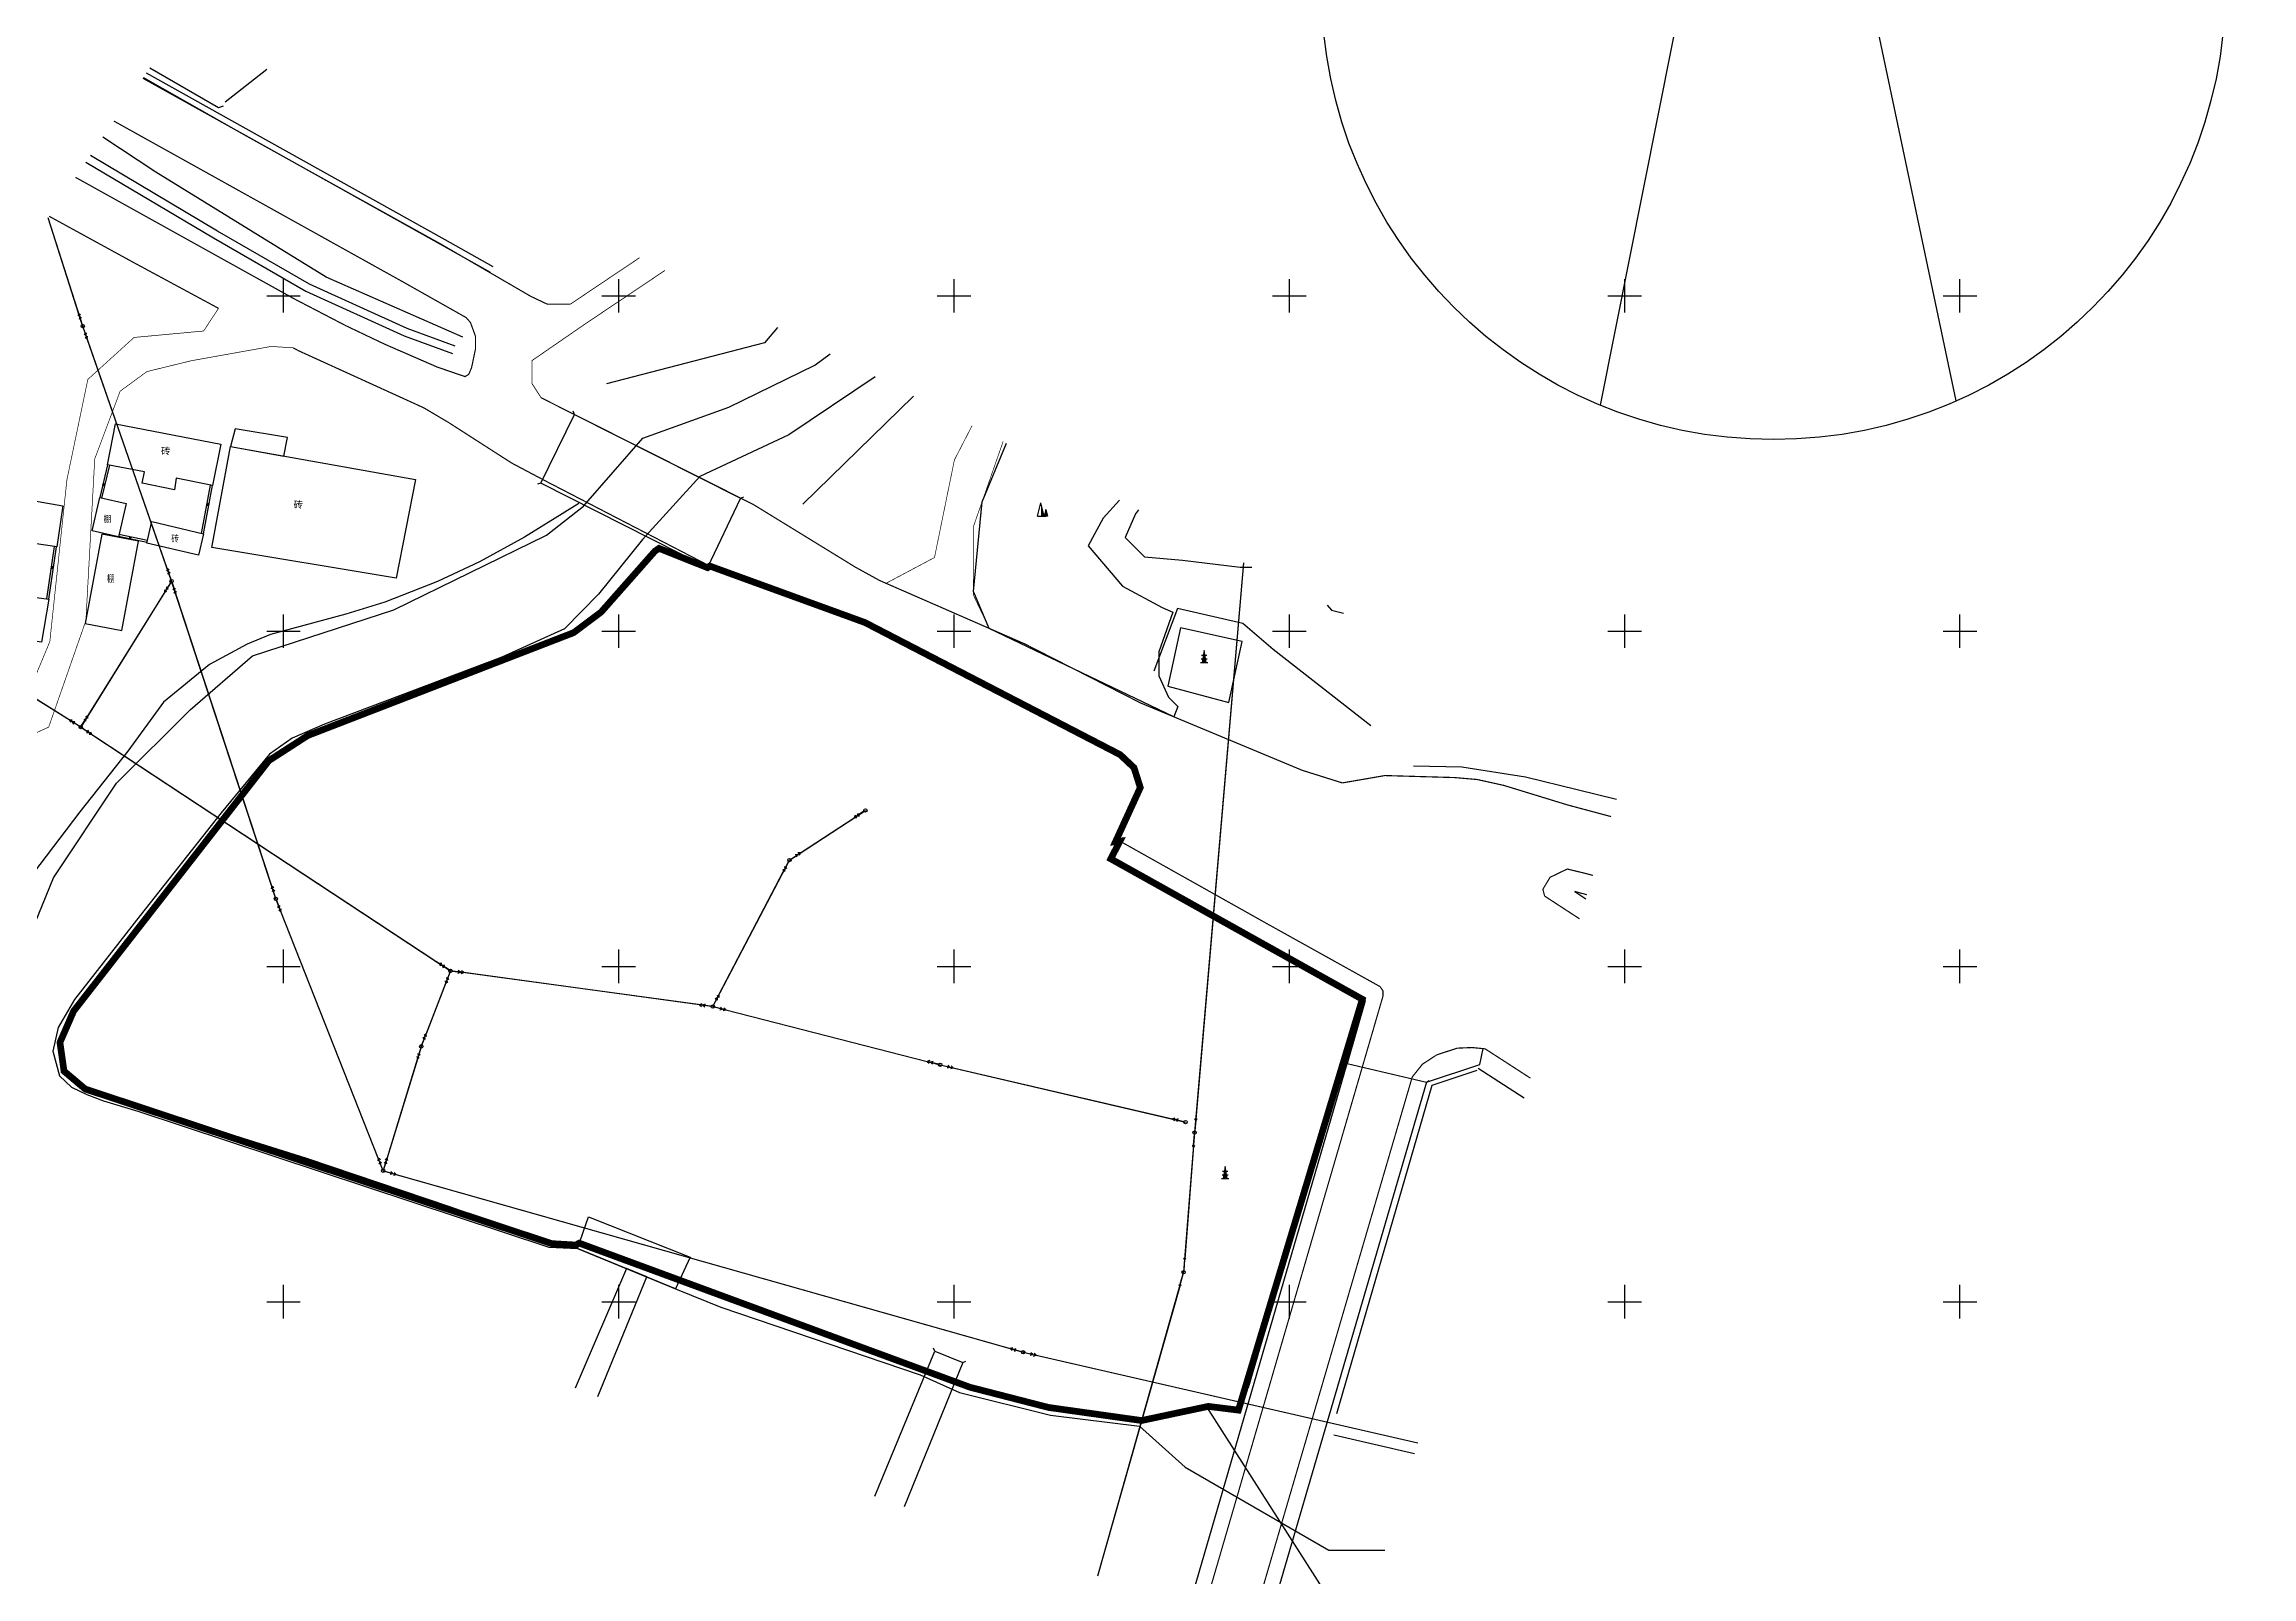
# Model space of a CAD drawing. Extents: x 597216 to 598008, y 3534032 to 3534588.
# Drawn here: x 597405.8 to 597735.1, y 3534217.3 to 3534445.8 of the extents above; entities that cross this region are included whole.
import ezdxf
from ezdxf.enums import TextEntityAlignment as Align

# ---------------------------------------------------------------- set-up
doc = ezdxf.new("R2010")
doc.units = 0
doc.linetypes.add('X2', pattern=[10, 8, -2])
doc.layers.get('0').update_dxf_attribs({"linetype": 'CONTINUOUS'})
doc.layers.add('ASSIST', color=7, linetype='CONTINUOUS', plot=False)
for name, color, linetype in [('DLDW', 11, 'CONTINUOUS'), ('DLSS', 4, 'CONTINUOUS'), ('DMTZ', 3, 'CONTINUOUS'), ('GXYZ', 2, 'CONTINUOUS'), ('JMD', 6, 'CONTINUOUS'), ('SXSS', 5, 'CONTINUOUS'), ('TK', 7, 'CONTINUOUS')]:
    doc.layers.add(name, color=color, linetype=linetype)
doc.styles.add('粗等线体', font='simhei.ttf')
doc.linetypes.add('10411', pattern='A,2,[150,AAA.SHX,S=0.5,R=0,X=0,Y=0.5],2,[151,AAA.SHX,S=1,R=0,X=0,Y=3],1e-11', length=4)
doc.linetypes.add('10412', pattern='A,2,[200,AAA.SHX,S=1,R=0,X=0,Y=0],2,[151,AAA.SHX,S=1,R=0,X=0,Y=3],1e-11', length=4)
doc.linetypes.add('10422', pattern='A,0.75,[150,AAA.SHX,S=0.5,R=0,X=0,Y=0.5],1.5,[149,AAA.SHX,S=0.15,R=0,X=0,Y=0.4],0.75', length=3)
doc.linetypes.add('1161', pattern='A,0,[149,AAA.SHX,S=0.15,R=0,X=0,Y=0],-1.6', length=1.6)
doc.linetypes.add('8352', pattern='A,1.5,[145,AAA.SHX,S=0.5,R=0,X=0,Y=0.5],1.5,-1.5,3,-1.5', length=9)

# ---------------------------------------------------------------- blocks, each defined once
blk = doc.blocks.new('*U1')
at = {"linetype": 'Continuous'}
for points in [[(0, 0), (0.5, 0.5), (-0.5, 0.5)], [(0, 0), (-0.5, 0.5), (-0.5, -0.5)], [(0, 0), (-0.5, -0.5), (0.5, -0.5)], [(0, 0), (0.5, -0.5), (0.5, 0.5)]]:
    blk.add_solid(points, dxfattribs=at)
blk = doc.blocks.new('gc002')
blk.add_lwpolyline([(-0.5, -0.5), (0.5, -0.5), (0.5, 0.5), (-0.5, 0.5), (-0.5, -0.5)])
at = {"linetype": 'Continuous'}
blk.add_blockref('*U1', (0, 0), dxfattribs=at)
blk = doc.blocks.new('gc029')
blk.add_hatch(color=256).paths.add_polyline_path([(0.6, 0), (0, 3.6), (-0.6, 0)])
for points in [[(-1.1, 0), (1.1, 0)], [(-0.9, 1.1), (0.9, 1.1)], [(-0.8, 2.2), (0.8, 2.2)], [(0.6, 0), (0, 3.6), (-0.6, 0)]]:
    blk.add_lwpolyline(points)
blk = doc.blocks.new('*U5')
at = {"linetype": 'Continuous'}
for points in [[(1.33, 1.33), (2, 0), (1, 4)], [(1.33, 1.33), (1, 4), (1, 0)], [(1.33, 1.33), (1, 0), (2, 0)]]:
    blk.add_solid(points, dxfattribs=at)
blk = doc.blocks.new('*U4')
at = {"linetype": 'Continuous'}
for points in [[(2.67, 0.67), (2.5, 2), (2.5, 0)], [(2.67, 0.67), (3, 0), (2.5, 2)], [(2.67, 0.67), (2.5, 0), (3, 0)]]:
    blk.add_solid(points, dxfattribs=at)
blk = doc.blocks.new('gc021')
for p, q in [((0.5, 0), (-0.5, 4)), ((-0.5, 0), (0.5, 0)), ((1, 0), (1, 2)), ((1, 2), (1.5, 0)), ((1.5, 0), (1, 0))]:
    blk.add_line(p, q)
for points in [[(-1.5, 0), (-0.5, 4)], [(-1.5, 0), (-0.5, 0)], [(1, 2), (0.5, 0), (1, 0)]]:
    blk.add_lwpolyline(points)
at = {"linetype": 'Continuous'}
for name in ['*U5', '*U4']:
    blk.add_blockref(name, (-1.5, 0), dxfattribs=at)
blk = doc.blocks.new('gc170')
at = {"linetype": 'Continuous'}
blk.add_circle((0, 0), 0.5, dxfattribs=at)
blk = doc.blocks.new('gc013a')
at = {"linetype": 'Continuous'}
blk.add_line((0.5, 0), (4, 0), dxfattribs=at)
at = {"linetype": 'Continuous', "flags": 128}
for points in [[(2.31, -0.4), (3, 0), (2.31, 0.4)], [(3.31, -0.4), (4, 0), (3.31, 0.4)]]:
    blk.add_lwpolyline(points, dxfattribs=at)
blk = doc.blocks.new('*U9')
at = {"linetype": 'Continuous'}
for points in [[(3.75, 0), (3.77, -0.1), (3.77, 0.1)], [(3.77, 0.1), (3.82, -0.18), (3.82, 0.18)], [(3.82, -0.18), (3.77, 0.1), (3.77, -0.1)], [(3.82, 0.18), (3.9, -0.23), (3.9, 0.23)], [(3.9, -0.23), (3.82, 0.18), (3.82, -0.18)], [(3.9, 0.23), (4, -0.25), (4, 0.25)], [(4, -0.25), (3.9, 0.23), (3.9, -0.23)], [(4, 0.25), (4.1, -0.23), (4.1, 0.23)], [(4.1, -0.23), (4, 0.25), (4, -0.25)], [(4.1, 0.23), (4.18, -0.18), (4.18, 0.18)], [(4.18, -0.18), (4.1, 0.23), (4.1, -0.23)], [(4.18, 0.18), (4.23, -0.1), (4.23, 0.1)], [(4.23, -0.1), (4.18, 0.18), (4.18, -0.18)], [(4.25, 0), (4.23, 0.1), (4.23, -0.1)]]:
    blk.add_solid(points, dxfattribs=at)
blk = doc.blocks.new('gc013c')
at = {"linetype": 'Continuous', "flags": 128}
blk.add_lwpolyline([(3.75, 0), (0.5, 0)], dxfattribs=at)
at = {"linetype": 'Continuous'}
blk.add_circle((4, 0), 0.25, dxfattribs=at)
blk.add_blockref('*U9', (0, 0), dxfattribs=at)

msp = doc.modelspace()

# ---------------------------------------------------------------- linework, layer by layer
at = {"linetype": 'Continuous', "flags": 128}
for points in [[(597637.94, 3534392), (597663.7, 3534521.64), (597690.93, 3534392.64)], [(597579.18, 3534242.66), (597713.67, 3534031.99), (598007.72, 3534031.99)]]:
    msp.add_lwpolyline(points, dxfattribs=at)
at = {"color": 1, "linetype": 'X2', "lineweight": 90, "const_width": 1, "flags": 128}
msp.add_lwpolyline([(597564.9, 3534324.36), (597566.26, 3534327), (597565.61, 3534326.92), (597569.3, 3534334.99), (597568.36, 3534337.95), (597566.3, 3534339.89), (597528.24, 3534359.6), (597505.1, 3534368.02), (597504.76, 3534367.78), (597497.53, 3534370.66), (597496.9, 3534370.22), (597488.9, 3534361.16), (597484.81, 3534358.09), (597445.16, 3534342.75), (597439.36, 3534339.01), (597410.24, 3534301.65), (597408.2, 3534296.98), (597408.78, 3534292.94), (597408.81, 3534292.7), (597411.96, 3534290.04), (597481.54, 3534266.98), (597485.11, 3534266.77), (597485.64, 3534267.05), (597543.88, 3534245.57), (597555.61, 3534242.55), (597569.49, 3534240.6), (597579.43, 3534242.71), (597583.93, 3534242.15), (597602.41, 3534303.42)], close=True, dxfattribs=at)
at = {"linetype": 'Continuous'}
msp.add_circle((597663.7, 3534454.26), 67.38, dxfattribs=at)
at = {"layer": 'ASSIST', "linetype": 'Continuous', "flags": 128}
for points in [[(597424.85, 3534365.78), (597411.6, 3534403.8), (597406.43, 3534419.94)], [(597411.3, 3534344.01), (597371.66, 3534368.77)], [(597505.55, 3534302.33), (597466.43, 3534307.66), (597462.08, 3534296.4), (597456.4, 3534277.84), (597440.4, 3534318.38), (597424.85, 3534365.78), (597411.3, 3534344.01), (597466.43, 3534307.66)], [(597584.68, 3534368.5), (597577.4, 3534283.54), (597575.76, 3534262.72), (597562.9, 3534217.39)], [(597505.55, 3534302.33), (597516.97, 3534324.17), (597528.3, 3534331.59)], [(597505.55, 3534302.33), (597539.46, 3534293.66), (597576.04, 3534285.11)], [(597576.47, 3534212.51), (597600.13, 3534293.83), (597611.97, 3534291.06), (597587.81, 3534208.42)], [(597456.4, 3534277.84), (597551.82, 3534250.78), (597610.7, 3534237.25)], [(597529.69, 3534229.34), (597538.65, 3534250.92), (597542.82, 3534249.26), (597534.11, 3534227.75)]]:
    msp.add_lwpolyline(points, dxfattribs=at)
msp.add_lwpolyline([(597479.9, 3534380.4), (597484.91, 3534390.62), (597509.7, 3534378.15), (597504.76, 3534367.78)], close=True, dxfattribs=at)
at = {"layer": 'DLDW', "linetype": '1161', "flags": 128}
for points in [[(597566.19, 3534377.84), (597563.77, 3534375.16), (597561.51, 3534371.06), (597566.63, 3534365), (597572.57, 3534361.84), (597574.15, 3534361.15), (597572.05, 3534355.21), (597572.05, 3534351.63), (597573.51, 3534348.47), (597574.92, 3534347.1), (597574.31, 3534345.53), (597546.77, 3534358.72), (597544.41, 3534364.25), (597545.71, 3534377.62), (597549.36, 3534386.35)], [(597569.03, 3534376.41), (597568.6, 3534375.79), (597567.05, 3534372.27), (597569.92, 3534369.41), (597575.58, 3534368.91), (597584.2, 3534367.86), (597585.95, 3534367.86)], [(597597.16, 3534362.19), (597597.8, 3534361.44), (597599.58, 3534360.97)]]:
    msp.add_lwpolyline(points, dxfattribs=at)
at = {"layer": 'DLSS', "linetype": 'Continuous'}
for p, q in [((597484.91, 3534390.62), (597484.75, 3534391.1)), ((597479.9, 3534380.4), (597479.42, 3534380.24)), ((597509.7, 3534378.15), (597510.17, 3534378.32)), ((597504.76, 3534367.78), (597504.93, 3534367.31)), ((597600.13, 3534293.83), (597599.87, 3534294.26)), ((597611.97, 3534291.06), (597612.39, 3534291.32)), ((597538.65, 3534250.92), (597538.45, 3534251.38)), ((597542.82, 3534249.26), (597543.28, 3534249.46))]:
    msp.add_line(p, q, dxfattribs=at)
at = {"layer": 'DLSS', "linetype": 'Continuous', "flags": 128}
for points, const_width in [([(597420.65, 3534440.87), (597423.31, 3534439.35), (597435.66, 3534432.34), (597465.18, 3534415.93), (597478.39, 3534408.25), (597480.85, 3534407.08), (597484.32, 3534407.08)], 0.175), ([(597410.53, 3534425.98), (597443.17, 3534407.85), (597450.82, 3534403.87), (597456.61, 3534401.11), (597464.45, 3534397.7), (597468.6, 3534396.27), (597469.16, 3534396.6), (597469.58, 3534397.6), (597470.17, 3534400.41), (597470.17, 3534402.27), (597469.41, 3534404.35), (597468.76, 3534405.08), (597459.34, 3534410.4), (597416.24, 3534434.38)], 0.175), ([(597406.59, 3534420.18), (597419.34, 3534413.2), (597431.85, 3534406.45)], 0.175), ([(597479.96, 3534393.11), (597478.6, 3534395.22), (597478.58, 3534398.65), (597486.37, 3534404.02), (597498.41, 3534412.1)], 0.125), ([(597484.32, 3534407.08), (597494.63, 3534414)], 0.125), ([(597442.97, 3534400.56), (597443.82, 3534400.11), (597462.45, 3534391.62), (597466.16, 3534389.42), (597475.58, 3534383.37), (597480.72, 3534380.65), (597505.1, 3534368.02), (597516, 3534363.78), (597528.24, 3534359.6), (597558.46, 3534344.05), (597566.3, 3534339.89), (597568.36, 3534337.95), (597569.04, 3534336.16), (597569.3, 3534334.99), (597566.03, 3534327.13), (597588.39, 3534314.58), (597605.05, 3534305.31), (597605.5, 3534304.66), (597605.5, 3534303.93), (597578.62, 3534211.73)], 0.175), ([(597479.96, 3534393.11), (597487.7, 3534389.22), (597511.6, 3534377.2), (597526.84, 3534367.84), (597530.42, 3534365.87), (597552.07, 3534356.41), (597569.33, 3534347.61), (597593.42, 3534337.57), (597599.43, 3534335.68), (597605.78, 3534336.78), (597616.14, 3534336.48), (597619.54, 3534336.19), (597623.51, 3534335.31), (597633, 3534332.4), (597639.5, 3534330.66)], 0.175), ([(597636.79, 3534321.89), (597635.35, 3534322.27), (597632.96, 3534322.84), (597630.4, 3534321.6), (597629.33, 3534319.82), (597629.59, 3534318.81)], 0.175), ([(597629.59, 3534318.81), (597634.8, 3534315.41)], 0.175), ([(597585.67, 3534209.19), (597609.85, 3534291.83), (597611.38, 3534293.74), (597613.52, 3534295.14), (597616.58, 3534296.13), (597618.77, 3534296.22), (597620.72, 3534296.03), (597627.47, 3534291.66)], 0.175)]:
    msp.add_lwpolyline(points, dxfattribs=dict(at, const_width=const_width))
at = {"layer": 'DLSS', "linetype": 'X2', "const_width": 0.1, "flags": 128}
for points in [[(597431.85, 3534406.45), (597429.62, 3534403.07), (597419.25, 3534402.11), (597412.36, 3534395.85), (597409.24, 3534380.89), (597406.69, 3534356.75), (597403.22, 3534348.42), (597390.13, 3534346.07), (597373.59, 3534347.88), (597366.13, 3534349.7), (597359.96, 3534351.56)], [(597357.08, 3534347.31), (597364.73, 3534344.94), (597382.58, 3534341.56), (597398.21, 3534340.22), (597406.52, 3534344), (597412.07, 3534359.89), (597413.39, 3534384.01), (597417.18, 3534394.1), (597421.17, 3534397.02), (597427.8, 3534398.64), (597439.71, 3534400.77), (597442.97, 3534400.56)], [(597531.39, 3534365.45), (597538.61, 3534369.29), (597541.58, 3534383.84), (597544.21, 3534388.95)], [(597546.77, 3534358.72), (597544.4, 3534363.71), (597544.4, 3534373.86), (597548.85, 3534386.61)]]:
    msp.add_lwpolyline(points, dxfattribs=at)
at = {"layer": 'DLSS', "linetype": 'Continuous'}
for points in [[(597479.9, 3534380.4), (597484.91, 3534390.62)], [(597509.7, 3534378.15), (597504.76, 3534367.78)], [(597600.13, 3534293.83), (597611.97, 3534291.06)], [(597538.65, 3534250.92), (597542.82, 3534249.26)]]:
    msp.add_lwpolyline(points, dxfattribs=at)
at = {"layer": 'DLSS', "linetype": 'Continuous', "flags": 128}
for points in [[(597610.02, 3534338.21), (597617.23, 3534338.06), (597626.74, 3534336.6), (597634.43, 3534334.69), (597640.29, 3534333.25)], [(597566.26, 3534327), (597564.9, 3534324.36), (597602.82, 3534303.19), (597600.13, 3534293.83)], [(597635.9, 3534319), (597634.61, 3534319.35), (597634.08, 3534319.48), (597635.72, 3534318.41)], [(597611.97, 3534291.06), (597619.93, 3534293.67), (597620.41, 3534296.06)], [(597619.7, 3534293.13), (597626.56, 3534288.7)], [(597488.42, 3534244.2), (597495.72, 3534262.02), (597492.69, 3534263.26), (597485.03, 3534245.42)]]:
    msp.add_lwpolyline(points, dxfattribs=at)
msp.add_lwpolyline([(597487.01, 3534270.97), (597502.18, 3534264.94), (597500.01, 3534260.26), (597485.38, 3534266.26)], close=True, dxfattribs=at)
at = {"layer": 'DMTZ', "linetype": '10422', "flags": 128}
for points in [[(597432.54, 3534436.59), (597431.83, 3534436.34), (597421.6, 3534442.27)], [(597468.29, 3534402.17), (597447.91, 3534411.09), (597422.49, 3534426.75), (597414.61, 3534431.98)], [(597485.59, 3534377.34), (597477.48, 3534372.33), (597470.78, 3534368.65), (597464.5, 3534365.73), (597456.66, 3534362.62), (597450.81, 3534360.84), (597439.6, 3534357.79), (597436.1, 3534356.37), (597430.52, 3534353.33), (597423.62, 3534347.74), (597418.31, 3534340.4), (597411.19, 3534331.37), (597402.22, 3534319.6), (597392.64, 3534306.79), (597388.43, 3534302.98), (597386.64, 3534302.07), (597383.46, 3534301.92), (597379.62, 3534303.23), (597359.93, 3534310.96), (597339.31, 3534319.04), (597338.27, 3534319.63)], [(597485.25, 3534266.76), (597481.54, 3534266.98), (597478.61, 3534268.07), (597466.5, 3534272.4), (597445, 3534279.67), (597424.14, 3534286.23), (597411.96, 3534290.04), (597408.81, 3534292.7), (597408.2, 3534296.98), (597410.24, 3534301.65), (597414.73, 3534307.68), (597431.01, 3534328.86), (597439.36, 3534339.01), (597445.16, 3534342.75), (597472.05, 3534353.03), (597484.81, 3534358.09), (597489.06, 3534361.34), (597496.9, 3534370.22)], [(597603.68, 3534344.18), (597589.1, 3534355.58), (597584.6, 3534359.43), (597574.85, 3534361.68), (597571.31, 3534352.37)], [(597585.45, 3534245.55), (597602.48, 3534303.66)], [(597619.48, 3534292.82), (597612.79, 3534290.58), (597598.54, 3534241.62)], [(597583.93, 3534242.15), (597579.43, 3534242.71), (597569.65, 3534240.58), (597555.61, 3534242.55), (597543.88, 3534245.57), (597527.39, 3534251.68), (597502.15, 3534260.77), (597485.64, 3534267.05)]]:
    msp.add_lwpolyline(points, dxfattribs=at)
at = {"layer": 'DMTZ', "linetype": '10411', "flags": 128}
for points in [[(597439.06, 3534442.08), (597432.86, 3534437.19)], [(597515.2, 3534403.61), (597513.24, 3534401.33), (597489.72, 3534395.18)], [(597518.96, 3534377.26), (597535.49, 3534393.36)]]:
    msp.add_lwpolyline(points, dxfattribs=at)
at = {"layer": 'DMTZ', "linetype": '10412', "flags": 128}
msp.add_lwpolyline([(597610.21, 3534235.64), (597598.18, 3534238.44)], dxfattribs=at)
at = {"layer": 'GXYZ', "linetype": 'Continuous'}
for p, q in [((597410.99, 3534405.71), (597406.43, 3534419.94)), ((597424.19, 3534367.66), (597412.26, 3534401.91)), ((597409.6, 3534345.07), (597371.66, 3534368.77)), ((597584.68, 3534368.5), (597577.57, 3534285.54)), ((597423.79, 3534364.08), (597412.36, 3534345.71)), ((597439.78, 3534320.28), (597425.47, 3534363.87)), ((597412.97, 3534342.91), (597464.76, 3534308.76)), ((597518.64, 3534325.26), (597526.62, 3534330.49)), ((597506.47, 3534304.1), (597516.04, 3534322.4)), ((597455.67, 3534279.7), (597441.14, 3534316.52)), ((597503.57, 3534302.6), (597468.41, 3534307.39)), ((597465.71, 3534305.79), (597462.8, 3534298.26)), ((597507.49, 3534301.83), (597537.52, 3534294.15)), ((597461.5, 3534294.48), (597456.99, 3534279.76)), ((597541.4, 3534293.2), (597574.09, 3534285.57)), ((597577.25, 3534281.55), (597575.92, 3534264.71)), ((597458.32, 3534277.3), (597549.89, 3534251.32)), ((597575.22, 3534260.8), (597562.9, 3534217.39)), ((597553.77, 3534250.33), (597610.7, 3534237.25))]:
    msp.add_line(p, q, dxfattribs=at)
at = {"layer": 'JMD', "linetype": 'Continuous', "flags": 128}
for points in [[(597416.47, 3534389.22), (597432.19, 3534386.19), (597430.96, 3534380.04), (597425.52, 3534381.13), (597425.28, 3534379.4), (597420.48, 3534380.38), (597420.8, 3534382.07), (597415.3, 3534383.13), (597416.47, 3534389.22)], [(597433.63, 3534385.85), (597461.2, 3534380.95), (597458.33, 3534366.21), (597430.83, 3534370.79), (597433.63, 3534385.85)], [(597392.74, 3534379.79), (597408.62, 3534376.99), (597407.73, 3534370.89), (597391.78, 3534373.22)], [(597414.13, 3534378.23), (597418.08, 3534377.35), (597416.91, 3534372.37), (597412.99, 3534373.28), (597414.13, 3534378.23)], [(597421.92, 3534374.64), (597429.6, 3534372.83), (597428.84, 3534369.62), (597421.16, 3534371.44)], [(597390.5, 3534365.24), (597406.52, 3534363.07), (597405.47, 3534356.65), (597389.51, 3534358.87)], [(597573.39, 3534350.11), (597582.48, 3534347.68), (597584.49, 3534356.78), (597575.31, 3534358.81)]]:
    msp.add_lwpolyline(points, close=True, dxfattribs=at)
at = {"layer": 'JMD', "color": 6, "linetype": 'Continuous', "flags": 128}
for points in [[(597434.33, 3534388.46), (597433.63, 3534385.85), (597441.59, 3534384.43), (597442.11, 3534387.17), (597434.33, 3534388.46)], [(597414.46, 3534372.76), (597411.98, 3534359.45), (597417.45, 3534358.43), (597419.92, 3534371.74)]]:
    msp.add_lwpolyline(points, close=True, dxfattribs=at)
at = {"layer": 'JMD', "color": 7, "linetype": 'Continuous', "flags": 128}
for points in [[(597415.3, 3534383.13), (597414.13, 3534378.23)], [(597429.6, 3534372.83), (597430.96, 3534380.04)], [(597421.25, 3534371.81), (597417, 3534372.74)], [(597406.52, 3534363.07), (597407.67, 3534370.9)]]:
    msp.add_lwpolyline(points, dxfattribs=at)
at = {"layer": 'JMD', "linetype": 'Continuous', "flags": 128}
for points in [[(597415.6, 3534383.06), (597414.42, 3534378.16)], [(597429.31, 3534372.88), (597430.66, 3534380.09)], [(597421.18, 3534371.52), (597416.93, 3534372.45)], [(597406.23, 3534363.11), (597407.37, 3534370.94)]]:
    msp.add_lwpolyline(points, dxfattribs=at)
at = {"layer": 'SXSS', "linetype": '8352', "flags": 128}
for points in [[(597472.79, 3534412.62), (597465.65, 3534416.65), (597439.37, 3534431.31), (597421.1, 3534441.53)], [(597420.58, 3534440.78), (597438.93, 3534430.52), (597465.21, 3534415.86), (597472.34, 3534411.83)], [(597412.08, 3534428.27), (597431.09, 3534416.94), (597444.85, 3534409.02), (597459.54, 3534402.34), (597466.72, 3534399.7)], [(597467.12, 3534400.81), (597459.99, 3534403.43), (597445.39, 3534410.07), (597431.69, 3534417.96), (597412.75, 3534429.25)]]:
    msp.add_lwpolyline(points, dxfattribs=at)
at = {"layer": 'SXSS', "linetype": 'Continuous', "flags": 128}
for points in [[(597337.58, 3534318.62), (597342.22, 3534316.27), (597353.43, 3534309.29), (597368.32, 3534302.81), (597391.1, 3534295.86), (597398.58, 3534295.86), (597401.78, 3534308.13), (597407.26, 3534321.51), (597416.65, 3534335.62), (597427.6, 3534346.57), (597436.92, 3534354.64), (597457.97, 3534361.49), (597480.73, 3534372.65), (597486.26, 3534376.93), (597495.12, 3534387.08), (597507.96, 3534391.69), (597520.77, 3534397.99), (597523.04, 3534399.65)], [(597529.74, 3534396.26), (597516.89, 3534387.6), (597503.63, 3534381.36), (597495.06, 3534371.97), (597488.49, 3534363.81), (597483.45, 3534358.64), (597474.1, 3534354.45), (597447.64, 3534344.43), (597442.81, 3534342.33), (597439.45, 3534339.95), (597432.22, 3534331.21), (597420.15, 3534315.91), (597410.35, 3534303.4), (597407.94, 3534299.2), (597407.12, 3534295.68), (597408.14, 3534292.01), (597409.92, 3534290.31), (597412.23, 3534289.22), (597414.69, 3534288.29), (597419.81, 3534286.73), (597481.11, 3534266.43), (597485.38, 3534266.26), (597500.26, 3534260.16), (597506.75, 3534257.49), (597536.48, 3534247.4), (597542.34, 3534244.77), (597555.91, 3534241.41), (597569.16, 3534239.78), (597576.01, 3534233.65), (597597.43, 3534221.26), (597605.78, 3534221.26)]]:
    msp.add_lwpolyline(points, dxfattribs=at)
at = {"layer": 'TK', "linetype": 'Continuous'}
for p, q in [((597439.03, 3534408.32), (597444.03, 3534408.32)), ((597441.53, 3534405.82), (597441.53, 3534410.82)), ((597489.03, 3534408.32), (597494.03, 3534408.32)), ((597491.53, 3534405.82), (597491.53, 3534410.82)), ((597539.03, 3534408.32), (597544.03, 3534408.32)), ((597541.53, 3534405.82), (597541.53, 3534410.82)), ((597589.03, 3534408.32), (597594.03, 3534408.32)), ((597591.53, 3534405.82), (597591.53, 3534410.82)), ((597639.03, 3534408.32), (597644.03, 3534408.32)), ((597641.53, 3534405.82), (597641.53, 3534410.82)), ((597689.03, 3534408.32), (597694.03, 3534408.32)), ((597691.53, 3534405.82), (597691.53, 3534410.82)), ((597441.53, 3534355.82), (597441.53, 3534360.82)), ((597491.53, 3534355.82), (597491.53, 3534360.82)), ((597541.53, 3534355.82), (597541.53, 3534360.82)), ((597591.53, 3534355.82), (597591.53, 3534360.82)), ((597641.53, 3534355.82), (597641.53, 3534360.82)), ((597691.53, 3534355.82), (597691.53, 3534360.82)), ((597439.03, 3534358.32), (597444.03, 3534358.32)), ((597489.03, 3534358.32), (597494.03, 3534358.32)), ((597539.03, 3534358.32), (597544.03, 3534358.32)), ((597589.03, 3534358.32), (597594.03, 3534358.32)), ((597639.03, 3534358.32), (597644.03, 3534358.32)), ((597689.03, 3534358.32), (597694.03, 3534358.32)), ((597441.53, 3534305.82), (597441.53, 3534310.82)), ((597491.53, 3534305.82), (597491.53, 3534310.82)), ((597541.53, 3534305.82), (597541.53, 3534310.82)), ((597591.53, 3534305.82), (597591.53, 3534310.82)), ((597641.53, 3534305.82), (597641.53, 3534310.82)), ((597691.53, 3534305.82), (597691.53, 3534310.82)), ((597439.03, 3534308.32), (597444.03, 3534308.32)), ((597489.03, 3534308.32), (597494.03, 3534308.32)), ((597539.03, 3534308.32), (597544.03, 3534308.32)), ((597589.03, 3534308.32), (597594.03, 3534308.32)), ((597639.03, 3534308.32), (597644.03, 3534308.32)), ((597689.03, 3534308.32), (597694.03, 3534308.32)), ((597441.53, 3534255.82), (597441.53, 3534260.82)), ((597491.53, 3534255.82), (597491.53, 3534260.82)), ((597541.53, 3534255.82), (597541.53, 3534260.82)), ((597591.53, 3534255.82), (597591.53, 3534260.82)), ((597641.53, 3534255.82), (597641.53, 3534260.82)), ((597691.53, 3534255.82), (597691.53, 3534260.82)), ((597439.03, 3534258.32), (597444.03, 3534258.32)), ((597489.03, 3534258.32), (597494.03, 3534258.32)), ((597539.03, 3534258.32), (597544.03, 3534258.32)), ((597589.03, 3534258.32), (597594.03, 3534258.32)), ((597639.03, 3534258.32), (597644.03, 3534258.32)), ((597689.03, 3534258.32), (597694.03, 3534258.32))]:
    msp.add_line(p, q, dxfattribs=at)

# ---------------------------------------------------------------- block references
at = {"layer": 'DLDW', "linetype": '1161', "xscale": 0.5, "yscale": 0.5}
msp.add_blockref('gc021', (597554.73, 3534375.45), dxfattribs=at)
at = {"layer": 'DLDW', "linetype": 'Continuous', "xscale": 0.5, "yscale": 0.5}
for p in [(597578.84, 3534353.63), (597581.94, 3534276.7)]:
    msp.add_blockref('gc029', p, dxfattribs=at)
at = {"layer": 'GXYZ', "linetype": 'Continuous', "xscale": 0.5, "yscale": 0.5}
for name, p, rotation in [('gc013a', (597411.6, 3534403.8), 107.7692520780046), ('gc013a', (597411.6, 3534403.8), 289.2066692612548), ('gc013a', (597424.85, 3534365.78), 238.0913472825759), ('gc013a', (597424.85, 3534365.78), 109.2066692612548), ('gc013a', (597424.85, 3534365.78), 288.1651920939877), ('gc013a', (597411.3, 3534344.01), 58.09134728257589), ('gc013a', (597411.3, 3534344.01), 148.0084362939957), ('gc013a', (597411.3, 3534344.01), 326.5987989223206), ('gc013a', (597528.3, 3534331.59), 213.2413800729484), ('gc013a', (597516.97, 3534324.17), 242.386633355477), ('gc013a', (597516.97, 3534324.17), 33.24138007294838), ('gc013a', (597440.4, 3534318.38), 108.1651920939877), ('gc013a', (597440.4, 3534318.38), 291.5399492989768), ('gc013a', (597466.43, 3534307.66), 146.5987989223206), ('gc013a', (597466.43, 3534307.66), 248.8766977467727), ('gc013a', (597466.43, 3534307.66), 352.2394031630536), ('gc013a', (597505.55, 3534302.33), 172.2394031630535), ('gc013a', (597505.55, 3534302.33), 62.386633355477), ('gc013a', (597505.55, 3534302.33), 345.6575234812702), ('gc013a', (597462.08, 3534296.4), 252.9741336563604), ('gc013a', (597462.08, 3534296.4), 68.87669774677266), ('gc013a', (597539.46, 3534293.66), 165.6575234812702), ('gc013a', (597539.46, 3534293.66), 346.8489802498473), ('gc013a', (597576.04, 3534285.11), 166.8489802498473), ('gc013c', (597577.4, 3534283.54), 265.5008821556465), ('gc013c', (597577.4, 3534283.54), 85.10310656382205), ('gc013a', (597456.4, 3534277.84), 111.5399492989767), ('gc013a', (597456.4, 3534277.84), 72.97413365636035), ('gc013a', (597456.4, 3534277.84), 344.1621407678023), ('gc013c', (597575.76, 3534262.72), 85.50088215564655), ('gc013c', (597575.76, 3534262.72), 254.1552558373765), ('gc013a', (597551.82, 3534250.78), 164.1621407678023), ('gc013a', (597551.82, 3534250.78), 347.060525942205)]:
    msp.add_blockref(name, p, dxfattribs=dict(at, rotation=rotation))
for p in [(597411.6, 3534403.8), (597424.85, 3534365.78), (597424.85, 3534365.78), (597411.3, 3534344.01), (597411.3, 3534344.01), (597528.3, 3534331.59), (597516.97, 3534324.17), (597440.4, 3534318.38), (597466.43, 3534307.66), (597466.43, 3534307.66), (597505.55, 3534302.33), (597505.55, 3534302.33), (597505.55, 3534302.33), (597462.08, 3534296.4), (597539.46, 3534293.66), (597576.04, 3534285.11), (597577.4, 3534283.54), (597456.4, 3534277.84), (597456.4, 3534277.84), (597575.76, 3534262.72), (597551.82, 3534250.78)]:
    msp.add_blockref('gc170', p, dxfattribs=at)
at = {"layer": 'JMD', "linetype": 'Continuous', "xscale": 0.25, "yscale": 0.25}
for p, rotation in [((597414.72, 3534380.16), 256.551332689789), ((597430.29, 3534377.18), 79.33739162355475), ((597418.67, 3534372.25), 167.7064462483158), ((597407.09, 3534367.79), 81.68078504184265)]:
    msp.add_blockref('gc002', p, dxfattribs=dict(at, rotation=rotation))

# ---------------------------------------------------------------- texts
at = {"layer": 'JMD', "linetype": 'Continuous', "style": '粗等线体'}
for p in [(597423.97, 3534385.2), (597443.73, 3534377.2)]:
    msp.add_text('砖', height=1, dxfattribs=at).set_placement(p, align=Align.MIDDLE)
at = {"layer": 'JMD', "linetype": 'Continuous', "style": '粗等线体', "width": 0.8}
for s, p in [('棚', (597415.27, 3534375.06)), ('砖', (597425.38, 3534372.13)), ('棚', (597415.75, 3534366.19))]:
    msp.add_text(s, height=1, dxfattribs=at).set_placement(p, align=Align.MIDDLE)

doc.saveas('drawing.dxf')
